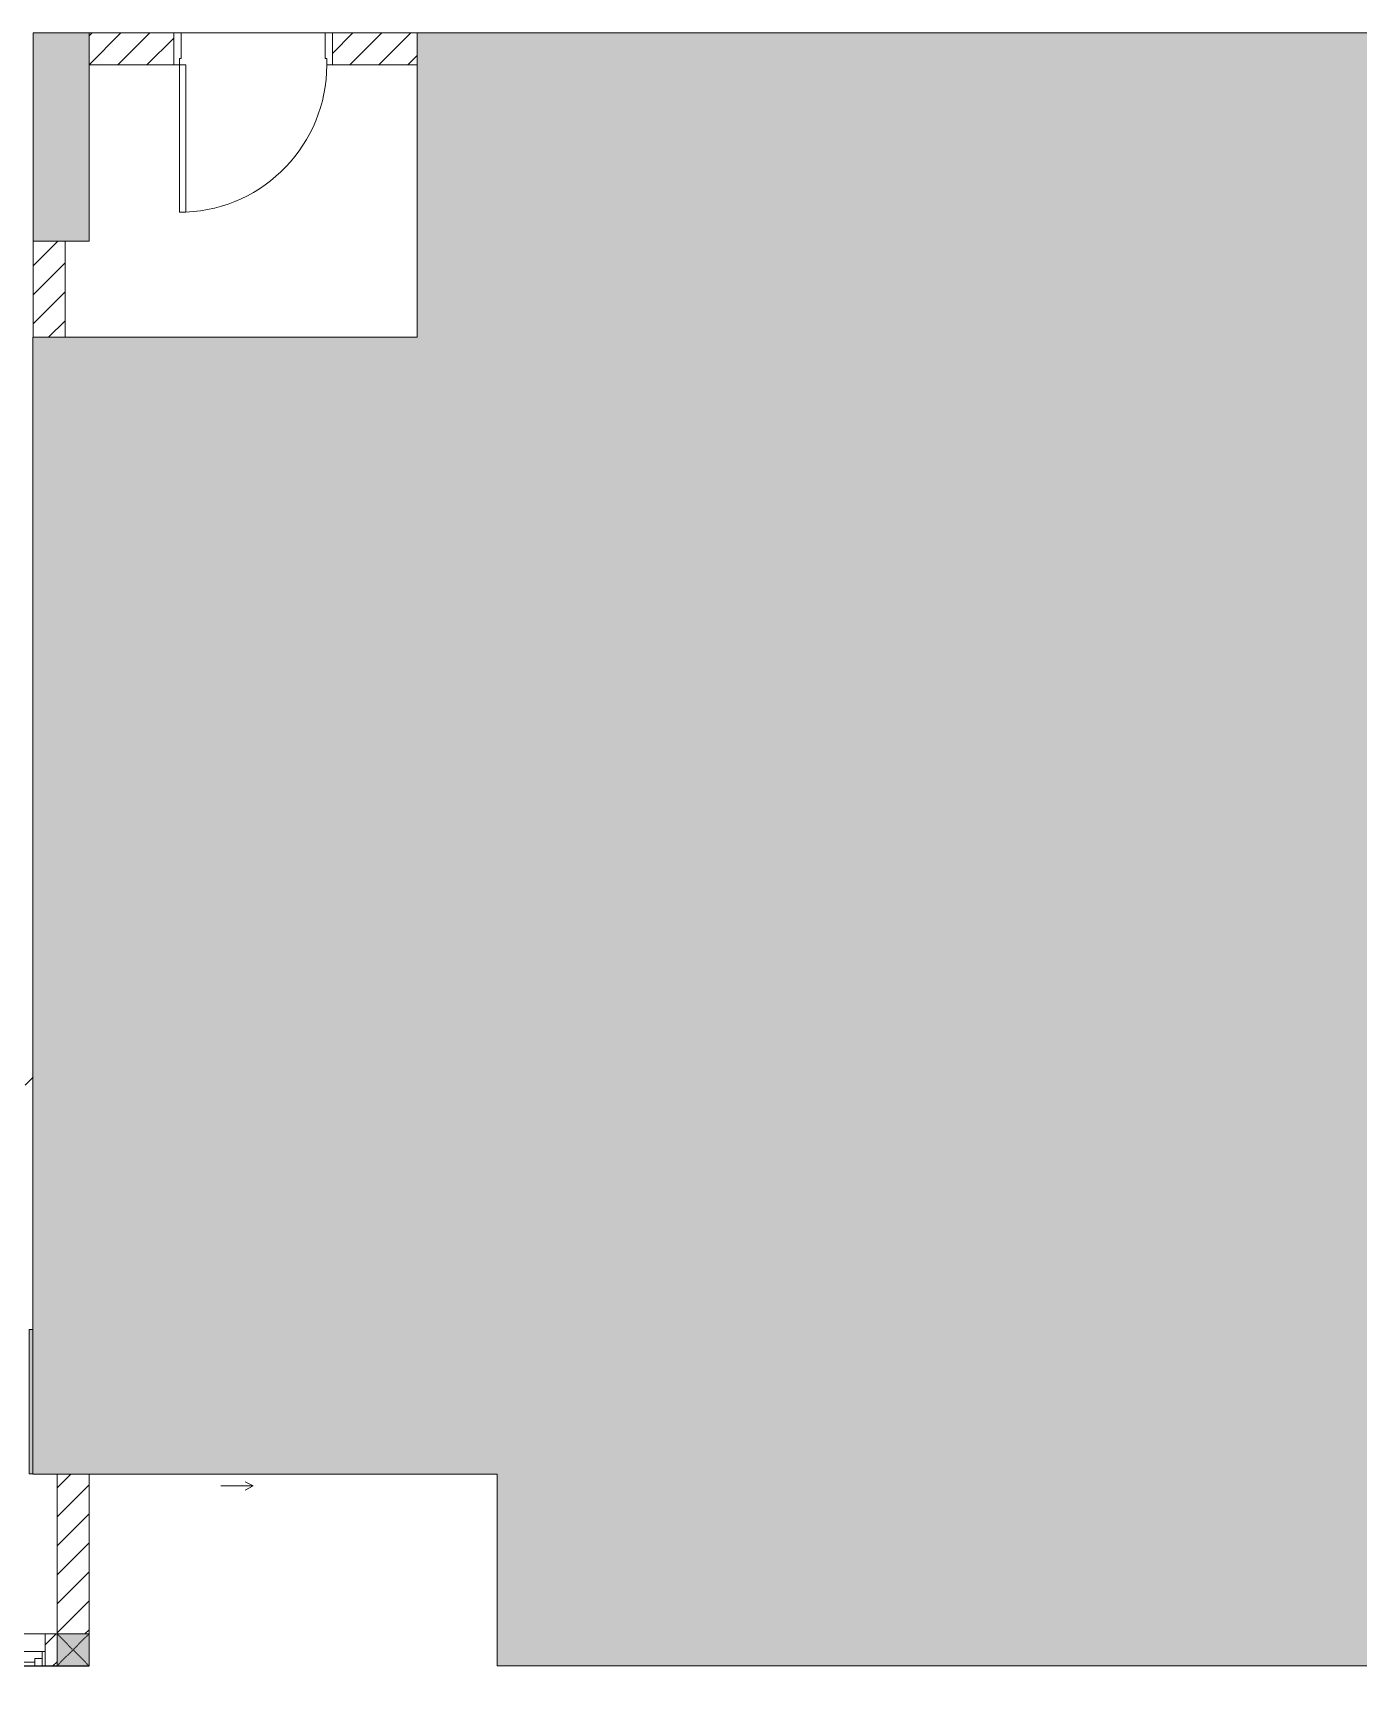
# Model space of a CAD drawing. Header units: millimetres. Extents: x 81424 to 264319, y 405 to 78637.
# Drawn here: x 220342 to 228621, y 23236 to 33537 of the extents above; entities that cross this region are included whole.
import ezdxf

# ---------------------------------------------------------------- set-up
doc = ezdxf.new("R2010")
doc.units = ezdxf.units.MM
doc.linetypes.add('IMPORT-Dash _2_', pattern=[6, 3, -3])
for name, color, linetype, lineweight in [('A-DETL-GENF-6', 20, 'Continuous', 9), ('A-DETL-GENF-7', 130, 'Continuous', 9), ('A-DETL-THIN-3', 151, 'Continuous', 9), ('A-DOOR-FRAM-2', 130, 'Continuous', 9), ('A-FLOR-1', 130, 'Continuous', 9), ('A-GLAZ-2', 130, 'Continuous', 9), ('A-WALL-1', 130, 'Continuous', 9), ('A-WALL-PATT-4', 130, 'Continuous', 9), ('A_1404_dwg-1', 130, 'Continuous', 9), ('S-COLS-1', 130, 'Continuous', 9), ('S-COLS-2', 130, 'Continuous', 9), ('S-COLS-4', 130, 'Continuous', 9), ('S-COLS-9', 130, 'IMPORT-Dash _2_', 9), ('S-COLS-HDLN-1', 130, 'IMPORT-Dash _2_', 9)]:
    doc.layers.add(name, color=color, linetype=linetype, lineweight=lineweight)
pattern_1 = [(45, (0, 0), (-90.50967, 90.50967), [])]

# ---------------------------------------------------------------- blocks, each defined once
blk = doc.blocks.new('A_1404_dwg_NCV_TKTC_KET CAU_rvt-1-TKTC_MB HOÀN THIỆN SÀN TẦNG 3-4-4819833-KeyPlan-CH4')
at = {"layer": 'S-COLS-1'}
for points in [[(83378, 32237), (83728, 32237), (83728, 33537), (83378, 33537), (83378, 33295)], [(83353, 24537), (83378, 24537), (83378, 25437), (83353, 25437), (83353, 25215)]]:
    blk.add_hatch(color=256, dxfattribs=at).paths.add_polyline_path(points)
at = {"layer": 'A-FLOR-1'}
blk.add_line((77103, 23335), (83728, 23335), dxfattribs=at)
at = {"layer": 'S-COLS-2', "flags": 128}
blk.add_lwpolyline([(83728, 33537), (83378, 33537), (83378, 32237), (83728, 32237)], close=True, dxfattribs=at)
blk.add_lwpolyline([(83378, 25437), (83353, 25437), (83353, 24537), (83378, 24537)], dxfattribs=at)
blk = doc.blocks.new('A_1404_dwg_1_FAMILY RVT - W01-WxH 1400x6000-587637-TKTC_MB HOÀN THIỆN SÀN TẦNG 3-4-4819964-KeyPlan-CH4')
at = {"layer": 'A-GLAZ-2'}
for p, q in [((77472, 23337), (77472, 23426)), ((80430, 23404), (77516, 23404)), ((83434, 23337), (83434, 23426)), ((80430, 23382), (80475, 23382)), ((80475, 23337), (80430, 23337)), ((83389, 23360), (80475, 23360)), ((79054, 23261), (78851, 23261))]:
    blk.add_line(p, q, dxfattribs=at)
at = {"layer": 'A-GLAZ-2', "flags": 128}
for points in [[(83453, 23337), (83453, 23537), (77453, 23537), (77453, 23337), (83453, 23337), (83389, 23337)], [(83453, 23426), (83434, 23426), (80475, 23426), (80430, 23426), (77516, 23426), (77453, 23426)], [(80430, 23426), (80430, 23337), (77472, 23337), (77453, 23337)], [(77472, 23382), (77516, 23382), (77516, 23426)], [(80475, 23426), (80475, 23337), (83389, 23337), (83389, 23382), (83434, 23382)], [(79003, 23236), (79054, 23261), (79003, 23287)]]:
    blk.add_lwpolyline(points, dxfattribs=at)
blk = doc.blocks.new('A_1404_dwg_1_FAMILY RVT - W01-WxH 1400x1400xmm-389822-TKTC_MB HOÀN THIỆN SÀN TẦNG 3-4-V104-KeyPlan-CH4')
at = {"layer": 'A-GLAZ-2'}
blk.add_line((84754, 24461), (84551, 24461), dxfattribs=at)
at = {"layer": 'A-GLAZ-2', "flags": 128}
blk.add_lwpolyline([(84703, 24435), (84754, 24461), (84703, 24486)], dxfattribs=at)
blk = doc.blocks.new('A_1404_dwg_FD_02 - FD_03 - FD_03-KY THUAT-900x2200mm-728564-TKTC_MB HOÀN THIỆN SÀN TẦNG 3-4-4819966-KeyPlan-CH4')
at = {"layer": 'A-DETL-GENF-7', "flags": 128}
blk.add_lwpolyline([(84293, 32417), (84293, 33337), (84333, 33337), (84333, 32417)], close=True, dxfattribs=at)
at = {"layer": 'A-DETL-GENF-7'}
blk.add_arc((84293, 33337), 920, 272.4919, 0, dxfattribs=at)
at = {"layer": 'A-DOOR-FRAM-2', "flags": 128}
for points in [[(84293, 33377), (84303, 33377), (84303, 33537), (84258, 33537), (84258, 33337), (84293, 33337)], [(85213, 33377), (85213, 33337), (85248, 33337), (85248, 33537), (85203, 33537), (85203, 33377)]]:
    blk.add_lwpolyline(points, close=True, dxfattribs=at)
blk = doc.blocks.new('A_1404_dwg_G1_SOF - BO TRU - 200x200-3054293-TKTC_MB HOÀN THIỆN SÀN TẦNG 3-4-4819986-KeyPlan-CH4')
at = {"layer": 'S-COLS-9'}
blk.add_hatch(color=256, dxfattribs=at).paths.add_polyline_path([(41853, 71512), (42053, 71512), (42052, 71712), (41853, 71712)])
at = {"layer": 'S-COLS-4', "flags": 128}
blk.add_lwpolyline([(42053, 71712), (41853, 71712), (41853, 71512), (42053, 71512)], close=True, dxfattribs=at)
at = {"layer": 'S-COLS-HDLN-1'}
for p, q in [((42053, 71712), (41853, 71512)), ((41853, 71712), (42053, 71512))]:
    blk.add_line(p, q, dxfattribs=at)
blk = doc.blocks.new('A_1404_dwg-4819832-KeyPlan-CH4')
at = {"layer": 'A-WALL-PATT-4'}
h = blk.add_hatch(dxfattribs=at)
h.set_pattern_fill('FP_29', color=256, style=0, pattern_type=2)
h.set_pattern_definition(pattern_1)
h.paths.add_polyline_path([(85778, 33337), (85778, 33537), (85248, 33537), (85248, 33337)])
h.paths.add_polyline_path([(83728, 33337), (84258, 33337), (84258, 33537), (83728, 33537)])
h = blk.add_hatch(dxfattribs=at)
h.set_pattern_fill('FP_29', color=256, style=0, pattern_type=2)
h.set_pattern_definition(pattern_1)
h.paths.add_polyline_path([(83378, 31637), (83578, 31637), (83578, 32237), (83378, 32237)])
h = blk.add_hatch(dxfattribs=at)
h.set_pattern_fill('FP_29', color=256, style=0, pattern_type=2)
h.set_pattern_definition(pattern_1)
h.paths.add_polyline_path([(83328, 26937), (83378, 26937), (83378, 27137), (83328, 27137)])
h.paths.add_polyline_path([(82038, 26937), (82038, 27137), (81578, 27137), (81578, 26937)])
h = blk.add_hatch(dxfattribs=at)
h.set_pattern_fill('FP_29', color=256, style=0, pattern_type=2)
h.set_pattern_definition(pattern_1)
h.paths.add_polyline_path([(83728, 23537), (83728, 24535), (83528, 24535), (83528, 23537)])
h = blk.add_hatch(dxfattribs=at)
h.set_pattern_fill('FP_29', color=256, style=0, pattern_type=2)
h.set_pattern_definition(pattern_1)
h.paths.add_polyline_path([(83528, 23337), (83528, 23537), (83453, 23537), (83453, 23337)])
h.paths.add_polyline_path([(77453, 23337), (77453, 23537), (77303, 23537), (77303, 23337)])
at = {"layer": 'A-FLOR-1'}
blk.add_line((84303, 33537), (85203, 33537), dxfattribs=at)
at = {"layer": 'A-WALL-1'}
for p, q in [((83728, 33537), (83728, 33337)), ((83578, 32237), (83378, 32237)), ((83378, 32237), (83378, 31637)), ((83578, 31637), (83578, 32237)), ((83728, 23537), (83728, 24535)), ((83453, 23337), (83528, 23337))]:
    blk.add_line(p, q, dxfattribs=at)
at = {"layer": 'A-WALL-1', "flags": 128}
for points in [[(83728, 33337), (84258, 33337), (84258, 33537), (83728, 33537)], [(85778, 33537), (85248, 33537), (85248, 33337), (85778, 33337)], [(83528, 24535), (83528, 23537), (83453, 23537)]]:
    blk.add_lwpolyline(points, dxfattribs=at)
for name, p in [('A_1404_dwg_NCV_TKTC_KET CAU_rvt-1-TKTC_MB HOÀN THIỆN SÀN TẦNG 3-4-4819833-KeyPlan-CH4', (0, 0)), ('A_1404_dwg_FD_02 - FD_03 - FD_03-KY THUAT-900x2200mm-728564-TKTC_MB HOÀN THIỆN SÀN TẦNG 3-4-4819966-KeyPlan-CH4', (0, 0)), ('A_1404_dwg_1_FAMILY RVT - W01-WxH 1400x1400xmm-389822-TKTC_MB HOÀN THIỆN SÀN TẦNG 3-4-V104-KeyPlan-CH4', (0, 0)), ('A_1404_dwg_1_FAMILY RVT - W01-WxH 1400x6000-587637-TKTC_MB HOÀN THIỆN SÀN TẦNG 3-4-4819964-KeyPlan-CH4', (0, 0)), ('A_1404_dwg_G1_SOF - BO TRU - 200x200-3054293-TKTC_MB HOÀN THIỆN SÀN TẦNG 3-4-4819986-KeyPlan-CH4', (41675, -48175))]:
    blk.add_blockref(name, p)

msp = doc.modelspace()

# ---------------------------------------------------------------- hatches: boundary and pattern name
at = {"layer": 'A-DETL-GENF-6'}
msp.add_hatch(color=256, dxfattribs=at).paths.add_polyline_path([(225822.2, 23336.9), (228817.2, 23336.9), (228817.2, 33536.9), (222742.2, 33536.9), (222742.2, 31636.9), (220342.2, 31636.9), (220342.2, 24535.2), (223242.2, 24535.2), (223242.2, 23336.9), (225622.2, 23336.9)])

# ---------------------------------------------------------------- linework, layer by layer
at = {"layer": 'A-DETL-THIN-3'}
for p, q in [((228817.2, 33536.9), (222742.2, 33536.9)), ((222742.2, 33536.9), (222742.2, 31636.9)), ((222742.2, 31636.9), (220342.2, 31636.9)), ((220342.2, 31636.9), (220342.2, 24535.2)), ((220342.2, 24535.2), (223242.2, 24535.2)), ((223242.2, 24535.2), (223242.2, 23336.9)), ((223242.2, 23336.9), (228817.2, 23336.9))]:
    msp.add_line(p, q, dxfattribs=at)

# ---------------------------------------------------------------- block references
at = {"layer": 'A_1404_dwg-1'}
msp.add_blockref('A_1404_dwg-4819832-KeyPlan-CH4', (136964.6, 0), dxfattribs=at)

doc.saveas('drawing.dxf')
